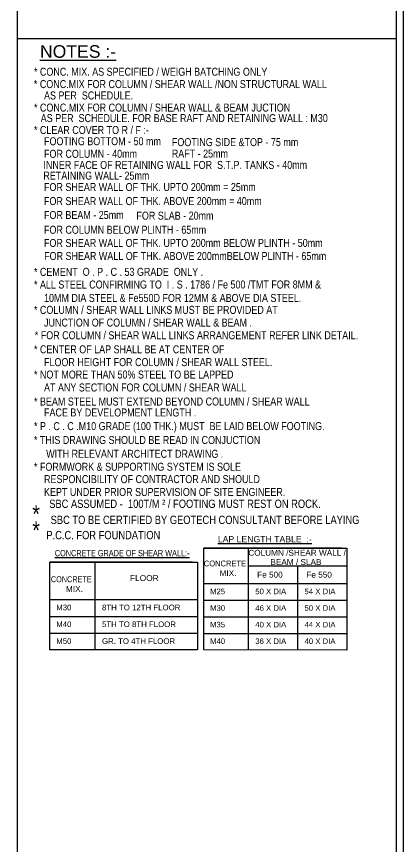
# Model space of a CAD drawing. Header units: millimetres. Extents: x 99112 to 332273, y 431815 to 552227.
# Drawn here: x 298175 to 306039, y 517557 to 534442 of the extents above; entities that cross this region are included whole.
import ezdxf
from ezdxf.enums import TextEntityAlignment as Align

# ---------------------------------------------------------------- set-up
doc = ezdxf.new("R2010")
doc.units = ezdxf.units.MM
doc.header["$LTSCALE"] = 100
doc.header["$MEASUREMENT"] = 0
doc.layers.add('Col. sch.', color=4, linetype='Continuous')
doc.layers.add('SHEET', color=7, linetype='Continuous')
for name, color, linetype, lineweight in [('LINE- 1', 7, 'Continuous', 25), ('MAIN TEXT', 6, 'Continuous', 30), ('SUNK', 251, 'Continuous', 9)]:
    doc.layers.add(name, color=color, linetype=linetype, lineweight=lineweight)
doc.styles.add('ARIAL', font='arial.ttf')

# ---------------------------------------------------------------- blocks, each defined once
blk = doc.blocks.new('Z$W@#45F84DCC')
blk.add_line((0, 0), (16018, 0))
at = {"layer": 'LINE- 1'}
for p, q in [((13717, -21588), (7886, -21587)), ((9763, -21588), (9764, -25903)), ((7395, -22181, 0), (1373, -22181, 0)), ((3274, -22181, 0), (3274, -25903, 0)), ((9763, -22344), (13934, -22344)), ((11849, -22344), (11849, -25903)), ((7886, -23091), (13934, -23092)), ((1373, -23767, 0), (7614, -23768, 0)), ((7886, -23794), (13934, -23795)), ((1373, -24479, 0), (7614, -24480, 0)), ((7886, -24497), (13934, -24498)), ((1373, -25191, 0), (7614, -25192, 0)), ((7886, -25200), (13934, -25201))]:
    blk.add_line(p, q, dxfattribs=at)
blk.add_lwpolyline([(7886, -21588), (13934, -21588), (13934, -25904), (7886, -25903)], close=True, dxfattribs=at)
at = {"layer": 'LINE- 1', "elevation": 0}
blk.add_lwpolyline([(1373, -22181), (7614, -22181), (7614, -25903), (1373, -25903)], close=True, dxfattribs=at)
at = {"layer": 'Col. sch.', "style": 'ARIAL'}
for s, height, p in [('M25', 234.4, (8148, -23305)), ('50 X DIA', 234.4, (10062, -23305)), ('54 X DIA', 234.4, (12145, -23305)), ('M30', 237.3, (1638, -23984, 0)), ('8TH TO 12TH FLOOR', 237.29, (3576, -23984, 0)), ('M30', 234.4, (8148, -24008)), ('46 X DIA', 234.4, (10062, -24008)), ('50 X DIA', 234.4, (12145, -24008)), ('M40', 237.3, (1638, -24696, 0)), ('5TH TO 8TH FLOOR', 237.29, (3575, -24696, 0)), ('M35', 234.4, (8148, -24711)), ('40 X DIA', 234.4, (10062, -24711)), ('44 X DIA', 234.4, (12145, -24711)), ('M50', 237.3, (1638, -25408, 0)), ('GR. TO 4TH FLOOR', 237.29, (3575, -25408, 0)), ('M40', 234.4, (8148, -25414)), ('36 X DIA', 234.4, (10062, -25414)), ('40 X DIA', 234.4, (12145, -25415))]:
    blk.add_text(s, height=height, dxfattribs=at).set_placement(p, align=Align.TOP_LEFT)
at = {"layer": 'MAIN TEXT', "style": 'ARIAL'}
for s, height, p in [('%%ULAP LENGTH TABLE  :-', 262.52, (10464, -21211)), ('COLUMN /SHEAR WALL /', 248.6, (11831, -21781)), ('BEAM / SLAB', 248.6, (11781, -22175)), ('FLOOR', 251.7, (5367, -22856, 0)), ('MIX.', 248.6, (8907, -22647)), ('Fe 500', 248.6, (10680, -22714)), ('Fe 550', 248.6, (12763, -22714)), ('MIX.', 251.7, (2407, -23318, 0))]:
    blk.add_text(s, height=height, rotation=0.0036, dxfattribs=at).set_placement(p, align=Align.MIDDLE)
at = {"layer": 'MAIN TEXT', "style": 'ARIAL', "width": 0.8}
for s, height, p in [('%%UCONCRETE GRADE OF SHEAR WALL:-', 265.77, (4429, -21800, 0)), ('CONCRETE', 248.6, (8778, -22240)), ('CONCRETE', 251.7, (2276, -22906, 0))]:
    blk.add_text(s, height=height, rotation=0.0036, dxfattribs=at).set_placement(p, align=Align.MIDDLE)
at = {"layer": 'SHEET', "color": 6, "style": 'ARIAL'}
blk.add_text('%%UNOTES :-', height=532.35, dxfattribs=at).set_placement((950, -289, 18830), align=Align.TOP_LEFT)
at = {"layer": 'SHEET', "color": 4, "style": 'ARIAL', "width": 0.8}
for s, p in [('* CONC. MIX. AS SPECIFIED / WEIGH BATCHING ONLY', (5633, -1407, 18548)), ('* CONC.MIX FOR COLUMN / SHEAR WALL /NON STRUCTURAL WALL', (6892, -1930, 18548)), ('AS PER  SCHEDULE.', (3006, -2418, 18548)), ('* CONC.MIX FOR COLUMN / SHEAR WALL & BEAM JUCTION', (6117, -2925, 18548)), ('AS PER  SCHEDULE. FOR BASE RAFT AND RETAINING WALL : M30', (7057, -3377, 18548)), ('* CLEAR COVER TO R / F :-', (3128, -3875, 18548)), ('FOOTING BOTTOM - 50 mm', (3595, -4358, 18548)), ('FOOTING SIDE &TOP - 75 mm', (9207, -4394, 18548)), ('FOR COLUMN - 40mm', (3090, -4889, 18548)), ('RAFT - 25mm', (7717, -4881, 18548)), ('INNER FACE OF RETAINING WALL FOR  S.T.P. TANKS - 40mm', (6676, -5361, 18548)), ('RETAINING WALL- 25mm', (3338, -5813, 37096)), ('FOR SHEAR WALL OF THK. UPTO 200mm = 25mm', (5601, -6296, 18548)), ('FOR SHEAR WALL OF THK. ABOVE 200mm = 40mm', (5727, -6891, 18548)), ('FOR BEAM - 25mm', (2806, -7480, 18548)), ('FOR SLAB - 20mm', (6663, -7509, 18548)), ('FOR COLUMN BELOW PLINTH - 65mm', (4553, -8106, 18548)), ('FOR SHEAR WALL OF THK. UPTO 200mm BELOW PLINTH - 50mm', (7016, -8665, 18548)), ('FOR SHEAR WALL OF THK. ABOVE 200mmBELOW PLINTH - 65mm', (7096, -9217, 18548)), ('* CEMENT  O . P . C . 53 GRADE  ONLY .', (4275, -9889, 18548)), ('* ALL STEEL CONFIRMING TO  I . S . 1786 / Fe 500 /TMT FOR 8MM &', (6770, -10418, 18548)), ('10MM DIA STEEL & Fe550D FOR 12MM & ABOVE DIA STEEL.', (6565, -10994, 18548)), ('* COLUMN / SHEAR WALL LINKS MUST BE PROVIDED AT', (5854, -11492, 18548)), ('JUNCTION OF COLUMN / SHEAR WALL & BEAM . ', (5574, -12030, 18548)), ('* FOR COLUMN / SHEAR WALL LINKS ARRANGEMENT REFER LINK DETAIL.', (7574, -12567, 18548)), ('* CENTER OF LAP SHALL BE AT CENTER OF ', (4781, -13170, 18548)), ('FLOOR HEIGHT FOR COLUMN / SHEAR WALL STEEL.', (5953, -13706, 18548)), ('* NOT MORE THAN 50%%% STEEL TO BE LAPPED', (4918, -14238, 18548)), ('AT ANY SECTION FOR COLUMN / SHEAR WALL', (5406, -14779, 18548)), ('* BEAM STEEL MUST EXTEND BEYOND COLUMN / SHEAR WALL', (6528, -15374, 18548)), ('FACE BY DEVELOPMENT LENGTH .', (4343, -15844, 18548)), ('* P . C . C .M10 GRADE (100 THK.) MUST  BE LAID BELOW FOOTING.', (6844, -16464, 18548)), ('* THIS DRAWING SHOULD BE READ IN CONJUCTION', (5485, -17010, 18548)), ('WITH RELEVANT ARCHITECT DRAWING .', (4961, -17595, 18548)), ('* FORMWORK & SUPPORTING SYSTEM IS SOLE ', (5128, -18143, 18548)), ('RESPONCIBILITY OF CONTRACTOR AND SHOULD', (5690, -18666, 18548)), ('KEPT UNDER PRIOR SUPERVISION OF SITE ENGINEER.', (6227, -19212, 18548))]:
    blk.add_text(s, height=339.02, rotation=0.0036, dxfattribs=at).set_placement(p, align=Align.MIDDLE)
at = {"layer": 'SHEET', "color": 2, "style": 'ARIAL', "width": 0.8}
for s, height, p in [('SBC ASSUMED -  100T/M ² / FOOTING MUST REST ON ROCK.', 353.14, (7086, -19704, -5)), ('*', 740, (787, -20142, -5)), ('SBC TO BE CERTIFIED BY GEOTECH CONSULTANT BEFORE LAYING ', 353.14, (7991, -20391, -5)), ('*', 740, (787, -20829, -5)), ('P.C.C. FOR FOUNDATION', 353.14, (3631, -21037, -5))]:
    blk.add_text(s, height=height, rotation=0.0036, dxfattribs=at).set_placement(p, align=Align.MIDDLE)

msp = doc.modelspace()

# ---------------------------------------------------------------- linework, layer by layer
msp.add_line((298193.2, 533999.2), (305889.5, 533999.2))
at = {"color": 5}
msp.add_lwpolyline([(250972, 500671.7), (306038.6, 500671.7), (306038.6, 539653.5), (250972, 539653.5)], close=True, dxfattribs=at)
at = {"color": 0, "linetype": 'ByBlock'}
msp.add_lwpolyline([(298193, 539503.5), (305888.6, 539503.5), (305888.6, 500821.7), (298193, 500821.7)], close=True, dxfattribs=at)
at = {"layer": 'SUNK', "color": 6}
msp.add_lwpolyline([(251122, 500821.7), (305888.6, 500821.7), (305888.6, 539503.5), (251122, 539503.5)], close=True, dxfattribs=at)

# ---------------------------------------------------------------- block references
at = {"xscale": 0.4804697245340417, "yscale": 0.4804697245340417, "zscale": 0.4804697245340417}
msp.add_blockref('Z$W@#45F84DCC', (298193.2, 533999.2), dxfattribs=at)

doc.saveas('drawing.dxf')
